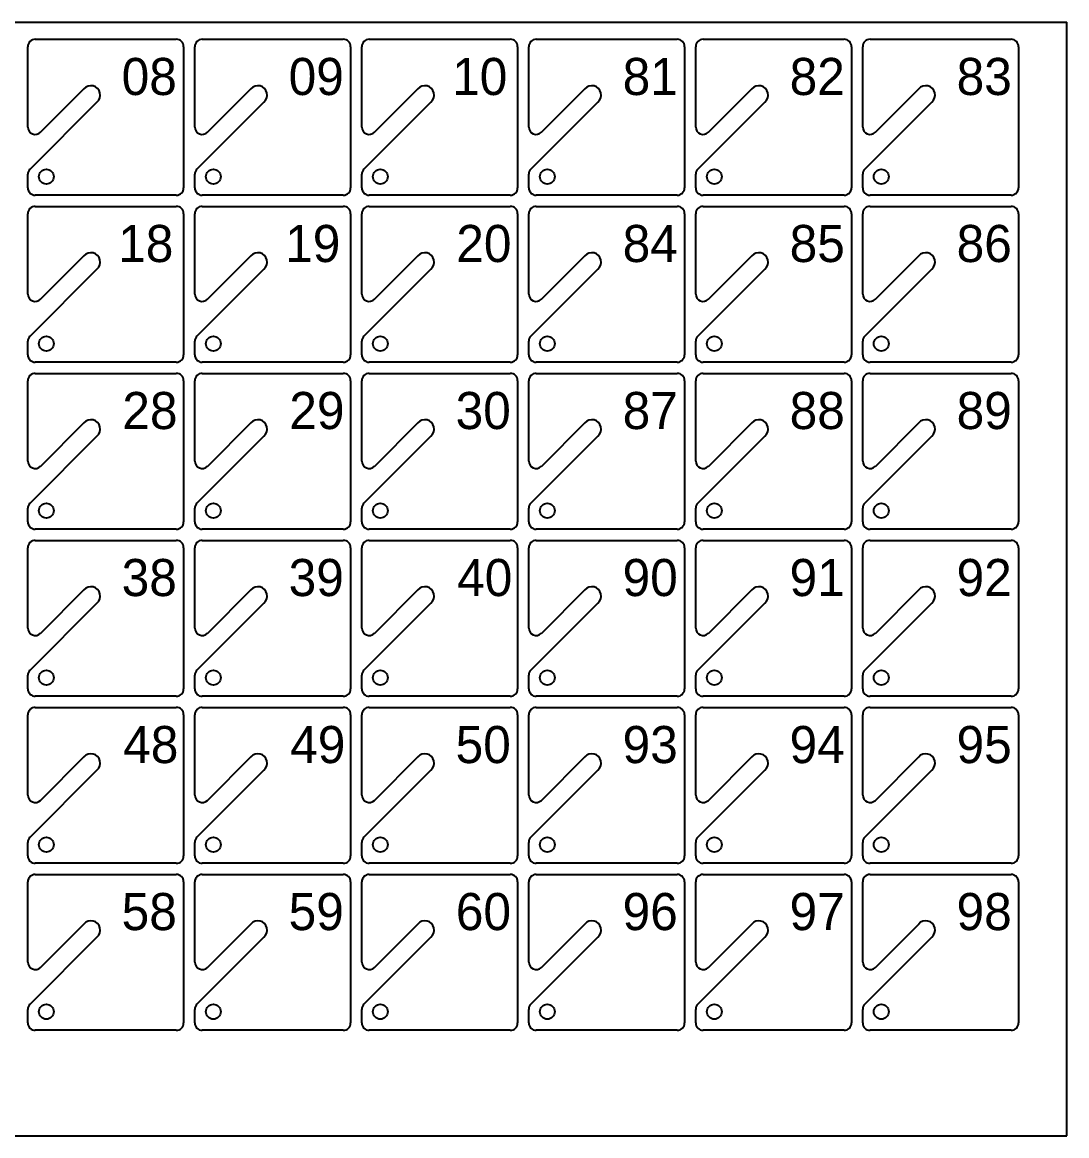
# Model space of a CAD drawing. Extents: x 2468 to 3068, y 1454 to 1754.
# Drawn here: x 2786.3 to 3067.8, y 1454.1 to 1754.1 of the extents above; entities that cross this region are included whole.
import ezdxf

# ---------------------------------------------------------------- set-up
doc = ezdxf.new("R2010")
doc.units = 0
doc.layers.get('0').update_dxf_attribs({"linetype": 'CONTINUOUS'})

# ---------------------------------------------------------------- blocks, each defined once
blk = doc.blocks.new('*U9')
blk.add_text('08', height=10).set_placement((2813.06, 1734.5))
blk = doc.blocks.new('*U10')
blk.add_text('09', height=10).set_placement((2858.06, 1734.5))
blk = doc.blocks.new('*U11')
blk.add_text('10', height=10).set_placement((2902.12, 1734.5))
blk = doc.blocks.new('*U12')
blk.add_text('81', height=10).set_placement((2948.08, 1734.5))
blk = doc.blocks.new('*U13')
blk.add_text('82', height=10).set_placement((2993.08, 1734.5))
blk = doc.blocks.new('*U14')
blk.add_text('83', height=10).set_placement((3038.08, 1734.5))
blk = doc.blocks.new('*U22')
blk.add_text('18', height=10).set_placement((2812.12, 1689.5))
blk = doc.blocks.new('*U23')
blk.add_text('19', height=10).set_placement((2857.12, 1689.5))
blk = doc.blocks.new('*U24')
blk.add_text('20', height=10).set_placement((2903.24, 1689.5))
blk = doc.blocks.new('*U25')
blk.add_text('84', height=10).set_placement((2948.08, 1689.5))
blk = doc.blocks.new('*U26')
blk.add_text('85', height=10).set_placement((2993.08, 1689.5))
blk = doc.blocks.new('*U27')
blk.add_text('86', height=10).set_placement((3038.08, 1689.5))
blk = doc.blocks.new('*U38')
blk.add_text('28', height=10).set_placement((2813.24, 1644.5))
blk = doc.blocks.new('*U39')
blk.add_text('29', height=10).set_placement((2858.24, 1644.5))
blk = doc.blocks.new('*U40')
blk.add_text('30', height=10).set_placement((2903.06, 1644.5))
blk = doc.blocks.new('*U41')
blk.add_text('87', height=10).set_placement((2948.08, 1644.5))
blk = doc.blocks.new('*U42')
blk.add_text('88', height=10).set_placement((2993.08, 1644.5))
blk = doc.blocks.new('*U43')
blk.add_text('89', height=10).set_placement((3038.08, 1644.5))
blk = doc.blocks.new('*U50')
blk.add_text('38', height=10).set_placement((2813.06, 1599.5))
blk = doc.blocks.new('*U51')
blk.add_text('39', height=10).set_placement((2858.06, 1599.5))
blk = doc.blocks.new('*U52')
blk.add_text('40', height=10).set_placement((2903.47, 1599.5))
blk = doc.blocks.new('*U53')
blk.add_text('90', height=10).set_placement((2948.06, 1599.5))
blk = doc.blocks.new('*U54')
blk.add_text('91', height=10).set_placement((2993.06, 1599.5))
blk = doc.blocks.new('*U55')
blk.add_text('92', height=10).set_placement((3038.06, 1599.5))
blk = doc.blocks.new('*U62')
blk.add_text('48', height=10).set_placement((2813.47, 1554.5))
blk = doc.blocks.new('*U63')
blk.add_text('49', height=10).set_placement((2858.47, 1554.5))
blk = doc.blocks.new('*U64')
blk.add_text('50', height=10).set_placement((2903.06, 1554.5))
blk = doc.blocks.new('*U65')
blk.add_text('93', height=10).set_placement((2948.06, 1554.5))
blk = doc.blocks.new('*U66')
blk.add_text('94', height=10).set_placement((2993.06, 1554.5))
blk = doc.blocks.new('*U67')
blk.add_text('95', height=10).set_placement((3038.06, 1554.5))
blk = doc.blocks.new('*U74')
blk.add_text('58', height=10).set_placement((2813.06, 1509.5))
blk = doc.blocks.new('*U75')
blk.add_text('59', height=10).set_placement((2858.06, 1509.5))
blk = doc.blocks.new('*U76')
blk.add_text('60', height=10).set_placement((2903.12, 1509.5))
blk = doc.blocks.new('*U77')
blk.add_text('96', height=10).set_placement((2948.06, 1509.5))
blk = doc.blocks.new('*U78')
blk.add_text('97', height=10).set_placement((2993.06, 1509.5))
blk = doc.blocks.new('*U79')
blk.add_text('98', height=10).set_placement((3038.06, 1509.5))

msp = doc.modelspace()

# ---------------------------------------------------------------- linework, layer by layer
for p, q in [((2467.76, 1754.1), (3067.76, 1754.1)), ((3067.76, 1454.1), (3067.76, 1754.1)), ((2789.77, 1749.51), (2827.77, 1749.51)), ((2834.77, 1749.51), (2872.77, 1749.51)), ((2879.77, 1749.51), (2917.77, 1749.51)), ((2924.77, 1749.51), (2962.77, 1749.51)), ((2969.77, 1749.51), (3007.77, 1749.51)), ((3014.77, 1749.51), (3052.77, 1749.51)), ((2787.77, 1725.88), (2787.77, 1747.51)), ((2829.77, 1747.51), (2829.77, 1709.51)), ((2832.77, 1725.88), (2832.77, 1747.51)), ((2874.77, 1747.51), (2874.77, 1709.51)), ((2877.77, 1725.88), (2877.77, 1747.51)), ((2919.77, 1747.51), (2919.77, 1709.51)), ((2922.77, 1725.88), (2922.77, 1747.51)), ((2964.77, 1747.51), (2964.77, 1709.51)), ((2967.77, 1725.88), (2967.77, 1747.51)), ((3009.77, 1747.51), (3009.77, 1709.51)), ((3012.77, 1725.88), (3012.77, 1747.51)), ((3054.77, 1747.51), (3054.77, 1709.51)), ((2791.19, 1724.46), (2803.14, 1736.42)), ((2836.19, 1724.46), (2848.14, 1736.42)), ((2881.19, 1724.46), (2893.14, 1736.42)), ((2926.19, 1724.46), (2938.14, 1736.42)), ((2971.19, 1724.46), (2983.14, 1736.42)), ((3016.19, 1724.46), (3028.14, 1736.42)), ((2788.36, 1714.56), (2806.68, 1732.88)), ((2833.36, 1714.56), (2851.68, 1732.88)), ((2878.36, 1714.56), (2896.68, 1732.88)), ((2923.36, 1714.56), (2941.68, 1732.88)), ((2968.36, 1714.56), (2986.68, 1732.88)), ((3013.36, 1714.56), (3031.68, 1732.88)), ((2787.77, 1709.51), (2787.77, 1713.15)), ((2832.77, 1709.51), (2832.77, 1713.15)), ((2877.77, 1709.51), (2877.77, 1713.15)), ((2922.77, 1709.51), (2922.77, 1713.15)), ((2967.77, 1709.51), (2967.77, 1713.15)), ((3012.77, 1709.51), (3012.77, 1713.15)), ((2827.77, 1707.51), (2789.77, 1707.51)), ((2872.77, 1707.51), (2834.77, 1707.51)), ((2917.77, 1707.51), (2879.77, 1707.51)), ((2962.77, 1707.51), (2924.77, 1707.51)), ((3007.77, 1707.51), (2969.77, 1707.51)), ((3052.77, 1707.51), (3014.77, 1707.51)), ((2789.77, 1704.51), (2827.77, 1704.51)), ((2834.77, 1704.51), (2872.77, 1704.51)), ((2879.77, 1704.51), (2917.77, 1704.51)), ((2924.77, 1704.51), (2962.77, 1704.51)), ((2969.77, 1704.51), (3007.77, 1704.51)), ((3014.77, 1704.51), (3052.77, 1704.51)), ((2787.77, 1680.88), (2787.77, 1702.51)), ((2829.77, 1702.51), (2829.77, 1664.51)), ((2832.77, 1680.88), (2832.77, 1702.51)), ((2874.77, 1702.51), (2874.77, 1664.51)), ((2877.77, 1680.88), (2877.77, 1702.51)), ((2919.77, 1702.51), (2919.77, 1664.51)), ((2922.77, 1680.88), (2922.77, 1702.51)), ((2964.77, 1702.51), (2964.77, 1664.51)), ((2967.77, 1680.88), (2967.77, 1702.51)), ((3009.77, 1702.51), (3009.77, 1664.51)), ((3012.77, 1680.88), (3012.77, 1702.51)), ((3054.77, 1702.51), (3054.77, 1664.51)), ((2791.19, 1679.46), (2803.14, 1691.42)), ((2836.19, 1679.46), (2848.14, 1691.42)), ((2881.19, 1679.46), (2893.14, 1691.42)), ((2926.19, 1679.46), (2938.14, 1691.42)), ((2971.19, 1679.46), (2983.14, 1691.42)), ((3016.19, 1679.46), (3028.14, 1691.42)), ((2788.36, 1669.56), (2806.68, 1687.88)), ((2833.36, 1669.56), (2851.68, 1687.88)), ((2878.36, 1669.56), (2896.68, 1687.88)), ((2923.36, 1669.56), (2941.68, 1687.88)), ((2968.36, 1669.56), (2986.68, 1687.88)), ((3013.36, 1669.56), (3031.68, 1687.88)), ((2787.77, 1664.51), (2787.77, 1668.15)), ((2832.77, 1664.51), (2832.77, 1668.15)), ((2877.77, 1664.51), (2877.77, 1668.15)), ((2922.77, 1664.51), (2922.77, 1668.15)), ((2967.77, 1664.51), (2967.77, 1668.15)), ((3012.77, 1664.51), (3012.77, 1668.15)), ((2827.77, 1662.51), (2789.77, 1662.51)), ((2872.77, 1662.51), (2834.77, 1662.51)), ((2917.77, 1662.51), (2879.77, 1662.51)), ((2962.77, 1662.51), (2924.77, 1662.51)), ((3007.77, 1662.51), (2969.77, 1662.51)), ((3052.77, 1662.51), (3014.77, 1662.51)), ((2789.77, 1659.51), (2827.77, 1659.51)), ((2834.77, 1659.51), (2872.77, 1659.51)), ((2879.77, 1659.51), (2917.77, 1659.51)), ((2924.77, 1659.51), (2962.77, 1659.51)), ((2969.77, 1659.51), (3007.77, 1659.51)), ((3014.77, 1659.51), (3052.77, 1659.51)), ((2787.77, 1635.88), (2787.77, 1657.51)), ((2829.77, 1657.51), (2829.77, 1619.51)), ((2832.77, 1635.88), (2832.77, 1657.51)), ((2874.77, 1657.51), (2874.77, 1619.51)), ((2877.77, 1635.88), (2877.77, 1657.51)), ((2919.77, 1657.51), (2919.77, 1619.51)), ((2922.77, 1635.88), (2922.77, 1657.51)), ((2964.77, 1657.51), (2964.77, 1619.51)), ((2967.77, 1635.88), (2967.77, 1657.51)), ((3009.77, 1657.51), (3009.77, 1619.51)), ((3012.77, 1635.88), (3012.77, 1657.51)), ((3054.77, 1657.51), (3054.77, 1619.51)), ((2791.19, 1634.46), (2803.14, 1646.42)), ((2836.19, 1634.46), (2848.14, 1646.42)), ((2881.19, 1634.46), (2893.14, 1646.42)), ((2926.19, 1634.46), (2938.14, 1646.42)), ((2971.19, 1634.46), (2983.14, 1646.42)), ((3016.19, 1634.46), (3028.14, 1646.42)), ((2788.36, 1624.56), (2806.68, 1642.88)), ((2833.36, 1624.56), (2851.68, 1642.88)), ((2878.36, 1624.56), (2896.68, 1642.88)), ((2923.36, 1624.56), (2941.68, 1642.88)), ((2968.36, 1624.56), (2986.68, 1642.88)), ((3013.36, 1624.56), (3031.68, 1642.88)), ((2787.77, 1619.51), (2787.77, 1623.15)), ((2832.77, 1619.51), (2832.77, 1623.15)), ((2877.77, 1619.51), (2877.77, 1623.15)), ((2922.77, 1619.51), (2922.77, 1623.15)), ((2967.77, 1619.51), (2967.77, 1623.15)), ((3012.77, 1619.51), (3012.77, 1623.15)), ((2827.77, 1617.51), (2789.77, 1617.51)), ((2872.77, 1617.51), (2834.77, 1617.51)), ((2917.77, 1617.51), (2879.77, 1617.51)), ((2962.77, 1617.51), (2924.77, 1617.51)), ((3007.77, 1617.51), (2969.77, 1617.51)), ((3052.77, 1617.51), (3014.77, 1617.51)), ((2789.77, 1614.51), (2827.77, 1614.51)), ((2834.77, 1614.51), (2872.77, 1614.51)), ((2879.77, 1614.51), (2917.77, 1614.51)), ((2924.77, 1614.51), (2962.77, 1614.51)), ((2969.77, 1614.51), (3007.77, 1614.51)), ((3014.77, 1614.51), (3052.77, 1614.51)), ((2787.77, 1590.88), (2787.77, 1612.51)), ((2829.77, 1612.51), (2829.77, 1574.51)), ((2832.77, 1590.88), (2832.77, 1612.51)), ((2874.77, 1612.51), (2874.77, 1574.51)), ((2877.77, 1590.88), (2877.77, 1612.51)), ((2919.77, 1612.51), (2919.77, 1574.51)), ((2922.77, 1590.88), (2922.77, 1612.51)), ((2964.77, 1612.51), (2964.77, 1574.51)), ((2967.77, 1590.88), (2967.77, 1612.51)), ((3009.77, 1612.51), (3009.77, 1574.51)), ((3012.77, 1590.88), (3012.77, 1612.51)), ((3054.77, 1612.51), (3054.77, 1574.51)), ((2791.19, 1589.46), (2803.14, 1601.42)), ((2836.19, 1589.46), (2848.14, 1601.42)), ((2881.19, 1589.46), (2893.14, 1601.42)), ((2926.19, 1589.46), (2938.14, 1601.42)), ((2971.19, 1589.46), (2983.14, 1601.42)), ((3016.19, 1589.46), (3028.14, 1601.42)), ((2788.36, 1579.56), (2806.68, 1597.88)), ((2833.36, 1579.56), (2851.68, 1597.88)), ((2878.36, 1579.56), (2896.68, 1597.88)), ((2923.36, 1579.56), (2941.68, 1597.88)), ((2968.36, 1579.56), (2986.68, 1597.88)), ((3013.36, 1579.56), (3031.68, 1597.88)), ((2787.77, 1574.51), (2787.77, 1578.15)), ((2832.77, 1574.51), (2832.77, 1578.15)), ((2877.77, 1574.51), (2877.77, 1578.15)), ((2922.77, 1574.51), (2922.77, 1578.15)), ((2967.77, 1574.51), (2967.77, 1578.15)), ((3012.77, 1574.51), (3012.77, 1578.15)), ((2827.77, 1572.51), (2789.77, 1572.51)), ((2872.77, 1572.51), (2834.77, 1572.51)), ((2917.77, 1572.51), (2879.77, 1572.51)), ((2962.77, 1572.51), (2924.77, 1572.51)), ((3007.77, 1572.51), (2969.77, 1572.51)), ((3052.77, 1572.51), (3014.77, 1572.51)), ((2789.77, 1569.51), (2827.77, 1569.51)), ((2834.77, 1569.51), (2872.77, 1569.51)), ((2879.77, 1569.51), (2917.77, 1569.51)), ((2924.77, 1569.51), (2962.77, 1569.51)), ((2969.77, 1569.51), (3007.77, 1569.51)), ((3014.77, 1569.51), (3052.77, 1569.51)), ((2787.77, 1545.88), (2787.77, 1567.51)), ((2829.77, 1567.51), (2829.77, 1529.51)), ((2832.77, 1545.88), (2832.77, 1567.51)), ((2874.77, 1567.51), (2874.77, 1529.51)), ((2877.77, 1545.88), (2877.77, 1567.51)), ((2919.77, 1567.51), (2919.77, 1529.51)), ((2922.77, 1545.88), (2922.77, 1567.51)), ((2964.77, 1567.51), (2964.77, 1529.51)), ((2967.77, 1545.88), (2967.77, 1567.51)), ((3009.77, 1567.51), (3009.77, 1529.51)), ((3012.77, 1545.88), (3012.77, 1567.51)), ((3054.77, 1567.51), (3054.77, 1529.51)), ((2791.19, 1544.46), (2803.14, 1556.42)), ((2836.19, 1544.46), (2848.14, 1556.42)), ((2881.19, 1544.46), (2893.14, 1556.42)), ((2926.19, 1544.46), (2938.14, 1556.42)), ((2971.19, 1544.46), (2983.14, 1556.42)), ((3016.19, 1544.46), (3028.14, 1556.42)), ((2788.36, 1534.56), (2806.68, 1552.88)), ((2833.36, 1534.56), (2851.68, 1552.88)), ((2878.36, 1534.56), (2896.68, 1552.88)), ((2923.36, 1534.56), (2941.68, 1552.88)), ((2968.36, 1534.56), (2986.68, 1552.88)), ((3013.36, 1534.56), (3031.68, 1552.88)), ((2787.77, 1529.51), (2787.77, 1533.15)), ((2832.77, 1529.51), (2832.77, 1533.15)), ((2877.77, 1529.51), (2877.77, 1533.15)), ((2922.77, 1529.51), (2922.77, 1533.15)), ((2967.77, 1529.51), (2967.77, 1533.15)), ((3012.77, 1529.51), (3012.77, 1533.15)), ((2827.77, 1527.51), (2789.77, 1527.51)), ((2872.77, 1527.51), (2834.77, 1527.51)), ((2917.77, 1527.51), (2879.77, 1527.51)), ((2962.77, 1527.51), (2924.77, 1527.51)), ((3007.77, 1527.51), (2969.77, 1527.51)), ((3052.77, 1527.51), (3014.77, 1527.51)), ((2789.77, 1524.51), (2827.77, 1524.51)), ((2834.77, 1524.51), (2872.77, 1524.51)), ((2879.77, 1524.51), (2917.77, 1524.51)), ((2924.77, 1524.51), (2962.77, 1524.51)), ((2969.77, 1524.51), (3007.77, 1524.51)), ((3014.77, 1524.51), (3052.77, 1524.51)), ((2787.77, 1500.88), (2787.77, 1522.51)), ((2829.77, 1522.51), (2829.77, 1484.51)), ((2832.77, 1500.88), (2832.77, 1522.51)), ((2874.77, 1522.51), (2874.77, 1484.51)), ((2877.77, 1500.88), (2877.77, 1522.51)), ((2919.77, 1522.51), (2919.77, 1484.51)), ((2922.77, 1500.88), (2922.77, 1522.51)), ((2964.77, 1522.51), (2964.77, 1484.51)), ((2967.77, 1500.88), (2967.77, 1522.51)), ((3009.77, 1522.51), (3009.77, 1484.51)), ((3012.77, 1500.88), (3012.77, 1522.51)), ((3054.77, 1522.51), (3054.77, 1484.51)), ((2791.19, 1499.46), (2803.14, 1511.42)), ((2836.19, 1499.46), (2848.14, 1511.42)), ((2881.19, 1499.46), (2893.14, 1511.42)), ((2926.19, 1499.46), (2938.14, 1511.42)), ((2971.19, 1499.46), (2983.14, 1511.42)), ((3016.19, 1499.46), (3028.14, 1511.42)), ((2788.36, 1489.56), (2806.68, 1507.88)), ((2833.36, 1489.56), (2851.68, 1507.88)), ((2878.36, 1489.56), (2896.68, 1507.88)), ((2923.36, 1489.56), (2941.68, 1507.88)), ((2968.36, 1489.56), (2986.68, 1507.88)), ((3013.36, 1489.56), (3031.68, 1507.88)), ((2787.77, 1484.51), (2787.77, 1488.15)), ((2832.77, 1484.51), (2832.77, 1488.15)), ((2877.77, 1484.51), (2877.77, 1488.15)), ((2922.77, 1484.51), (2922.77, 1488.15)), ((2967.77, 1484.51), (2967.77, 1488.15)), ((3012.77, 1484.51), (3012.77, 1488.15)), ((2827.77, 1482.51), (2789.77, 1482.51)), ((2872.77, 1482.51), (2834.77, 1482.51)), ((2917.77, 1482.51), (2879.77, 1482.51)), ((2962.77, 1482.51), (2924.77, 1482.51)), ((3007.77, 1482.51), (2969.77, 1482.51)), ((3052.77, 1482.51), (3014.77, 1482.51)), ((2467.76, 1454.1), (3067.76, 1454.1))]:
    msp.add_line(p, q)
for centre in [(2792.77, 1712.51), (2837.77, 1712.51), (2882.77, 1712.51), (2927.77, 1712.51), (2972.77, 1712.51), (3017.77, 1712.51), (2792.77, 1667.51), (2837.77, 1667.51), (2882.77, 1667.51), (2927.77, 1667.51), (2972.77, 1667.51), (3017.77, 1667.51), (2792.77, 1622.51), (2837.77, 1622.51), (2882.77, 1622.51), (2927.77, 1622.51), (2972.77, 1622.51), (3017.77, 1622.51), (2792.77, 1577.51), (2837.77, 1577.51), (2882.77, 1577.51), (2927.77, 1577.51), (2972.77, 1577.51), (3017.77, 1577.51), (2792.77, 1532.51), (2837.77, 1532.51), (2882.77, 1532.51), (2927.77, 1532.51), (2972.77, 1532.51), (3017.77, 1532.51), (2792.77, 1487.51), (2837.77, 1487.51), (2882.77, 1487.51), (2927.77, 1487.51), (2972.77, 1487.51), (3017.77, 1487.51)]:
    msp.add_circle(centre, 2)
for centre, radius, start, end in [((2789.77, 1747.51), 2, 90, 180), ((2827.77, 1747.51), 2, 0, 90), ((2834.77, 1747.51), 2, 90, 180), ((2872.77, 1747.51), 2, 0, 90), ((2879.77, 1747.51), 2, 90, 180), ((2917.77, 1747.51), 2, 0, 90), ((2924.77, 1747.51), 2, 90, 180), ((2962.77, 1747.51), 2, 0, 90), ((2969.77, 1747.51), 2, 90, 180), ((3007.77, 1747.51), 2, 0, 90), ((3014.77, 1747.51), 2, 90, 180), ((3052.77, 1747.51), 2, 0, 90), ((2804.77, 1734.51), 2.51, 310.6353, 139.3647), ((2849.77, 1734.51), 2.51, 310.6353, 139.3647), ((2894.77, 1734.51), 2.51, 310.6353, 139.3647), ((2939.77, 1734.51), 2.51, 310.6353, 139.3647), ((2984.77, 1734.51), 2.51, 310.6353, 139.3647), ((3029.77, 1734.51), 2.51, 310.6353, 139.3647), ((2789.77, 1725.88), 2, 180, 315), ((2834.77, 1725.88), 2, 180, 315), ((2879.77, 1725.88), 2, 180, 315), ((2924.77, 1725.88), 2, 180, 315), ((2969.77, 1725.88), 2, 180, 315), ((3014.77, 1725.88), 2, 180, 315), ((2789.77, 1713.15), 2, 135, 180), ((2834.77, 1713.15), 2, 135, 180), ((2879.77, 1713.15), 2, 135, 180), ((2924.77, 1713.15), 2, 135, 180), ((2969.77, 1713.15), 2, 135, 180), ((3014.77, 1713.15), 2, 135, 180), ((2789.77, 1709.51), 2, 180, 270), ((2827.77, 1709.51), 2, 270, 0), ((2834.77, 1709.51), 2, 180, 270), ((2872.77, 1709.51), 2, 270, 0), ((2879.77, 1709.51), 2, 180, 270), ((2917.77, 1709.51), 2, 270, 0), ((2924.77, 1709.51), 2, 180, 270), ((2962.77, 1709.51), 2, 270, 0), ((2969.77, 1709.51), 2, 180, 270), ((3007.77, 1709.51), 2, 270, 0), ((3014.77, 1709.51), 2, 180, 270), ((3052.77, 1709.51), 2, 270, 0), ((2789.77, 1702.51), 2, 90, 180), ((2827.77, 1702.51), 2, 0, 90), ((2834.77, 1702.51), 2, 90, 180), ((2872.77, 1702.51), 2, 0, 90), ((2879.77, 1702.51), 2, 90, 180), ((2917.77, 1702.51), 2, 0, 90), ((2924.77, 1702.51), 2, 90, 180), ((2962.77, 1702.51), 2, 0, 90), ((2969.77, 1702.51), 2, 90, 180), ((3007.77, 1702.51), 2, 0, 90), ((3014.77, 1702.51), 2, 90, 180), ((3052.77, 1702.51), 2, 0, 90), ((2804.77, 1689.51), 2.51, 310.6353, 139.3647), ((2849.77, 1689.51), 2.51, 310.6353, 139.3647), ((2894.77, 1689.51), 2.51, 310.6353, 139.3647), ((2939.77, 1689.51), 2.51, 310.6353, 139.3647), ((2984.77, 1689.51), 2.51, 310.6353, 139.3647), ((3029.77, 1689.51), 2.51, 310.6353, 139.3647), ((2789.77, 1680.88), 2, 180, 315), ((2834.77, 1680.88), 2, 180, 315), ((2879.77, 1680.88), 2, 180, 315), ((2924.77, 1680.88), 2, 180, 315), ((2969.77, 1680.88), 2, 180, 315), ((3014.77, 1680.88), 2, 180, 315), ((2789.77, 1668.15), 2, 135, 180), ((2834.77, 1668.15), 2, 135, 180), ((2879.77, 1668.15), 2, 135, 180), ((2924.77, 1668.15), 2, 135, 180), ((2969.77, 1668.15), 2, 135, 180), ((3014.77, 1668.15), 2, 135, 180), ((2789.77, 1664.51), 2, 180, 270), ((2827.77, 1664.51), 2, 270, 0), ((2834.77, 1664.51), 2, 180, 270), ((2872.77, 1664.51), 2, 270, 0), ((2879.77, 1664.51), 2, 180, 270), ((2917.77, 1664.51), 2, 270, 0), ((2924.77, 1664.51), 2, 180, 270), ((2962.77, 1664.51), 2, 270, 0), ((2969.77, 1664.51), 2, 180, 270), ((3007.77, 1664.51), 2, 270, 0), ((3014.77, 1664.51), 2, 180, 270), ((3052.77, 1664.51), 2, 270, 0), ((2789.77, 1657.51), 2, 90, 180), ((2827.77, 1657.51), 2, 0, 90), ((2834.77, 1657.51), 2, 90, 180), ((2872.77, 1657.51), 2, 0, 90), ((2879.77, 1657.51), 2, 90, 180), ((2917.77, 1657.51), 2, 0, 90), ((2924.77, 1657.51), 2, 90, 180), ((2962.77, 1657.51), 2, 0, 90), ((2969.77, 1657.51), 2, 90, 180), ((3007.77, 1657.51), 2, 0, 90), ((3014.77, 1657.51), 2, 90, 180), ((3052.77, 1657.51), 2, 0, 90), ((2804.77, 1644.51), 2.51, 310.6353, 139.3647), ((2849.77, 1644.51), 2.51, 310.6353, 139.3647), ((2894.77, 1644.51), 2.51, 310.6353, 139.3647), ((2939.77, 1644.51), 2.51, 310.6353, 139.3647), ((2984.77, 1644.51), 2.51, 310.6353, 139.3647), ((3029.77, 1644.51), 2.51, 310.6353, 139.3647), ((2789.77, 1635.88), 2, 180, 315), ((2834.77, 1635.88), 2, 180, 315), ((2879.77, 1635.88), 2, 180, 315), ((2924.77, 1635.88), 2, 180, 315), ((2969.77, 1635.88), 2, 180, 315), ((3014.77, 1635.88), 2, 180, 315), ((2789.77, 1623.15), 2, 135, 180), ((2834.77, 1623.15), 2, 135, 180), ((2879.77, 1623.15), 2, 135, 180), ((2924.77, 1623.15), 2, 135, 180), ((2969.77, 1623.15), 2, 135, 180), ((3014.77, 1623.15), 2, 135, 180), ((2789.77, 1619.51), 2, 180, 270), ((2827.77, 1619.51), 2, 270, 0), ((2834.77, 1619.51), 2, 180, 270), ((2872.77, 1619.51), 2, 270, 0), ((2879.77, 1619.51), 2, 180, 270), ((2917.77, 1619.51), 2, 270, 0), ((2924.77, 1619.51), 2, 180, 270), ((2962.77, 1619.51), 2, 270, 0), ((2969.77, 1619.51), 2, 180, 270), ((3007.77, 1619.51), 2, 270, 0), ((3014.77, 1619.51), 2, 180, 270), ((3052.77, 1619.51), 2, 270, 0), ((2789.77, 1612.51), 2, 90, 180), ((2827.77, 1612.51), 2, 0, 90), ((2834.77, 1612.51), 2, 90, 180), ((2872.77, 1612.51), 2, 0, 90), ((2879.77, 1612.51), 2, 90, 180), ((2917.77, 1612.51), 2, 0, 90), ((2924.77, 1612.51), 2, 90, 180), ((2962.77, 1612.51), 2, 0, 90), ((2969.77, 1612.51), 2, 90, 180), ((3007.77, 1612.51), 2, 0, 90), ((3014.77, 1612.51), 2, 90, 180), ((3052.77, 1612.51), 2, 0, 90), ((2804.77, 1599.51), 2.51, 310.6353, 139.3647), ((2849.77, 1599.51), 2.51, 310.6353, 139.3647), ((2894.77, 1599.51), 2.51, 310.6353, 139.3647), ((2939.77, 1599.51), 2.51, 310.6353, 139.3647), ((2984.77, 1599.51), 2.51, 310.6353, 139.3647), ((3029.77, 1599.51), 2.51, 310.6353, 139.3647), ((2789.77, 1590.88), 2, 180, 315), ((2834.77, 1590.88), 2, 180, 315), ((2879.77, 1590.88), 2, 180, 315), ((2924.77, 1590.88), 2, 180, 315), ((2969.77, 1590.88), 2, 180, 315), ((3014.77, 1590.88), 2, 180, 315), ((2789.77, 1578.15), 2, 135, 180), ((2834.77, 1578.15), 2, 135, 180), ((2879.77, 1578.15), 2, 135, 180), ((2924.77, 1578.15), 2, 135, 180), ((2969.77, 1578.15), 2, 135, 180), ((3014.77, 1578.15), 2, 135, 180), ((2789.77, 1574.51), 2, 180, 270), ((2827.77, 1574.51), 2, 270, 0), ((2834.77, 1574.51), 2, 180, 270), ((2872.77, 1574.51), 2, 270, 0), ((2879.77, 1574.51), 2, 180, 270), ((2917.77, 1574.51), 2, 270, 0), ((2924.77, 1574.51), 2, 180, 270), ((2962.77, 1574.51), 2, 270, 0), ((2969.77, 1574.51), 2, 180, 270), ((3007.77, 1574.51), 2, 270, 0), ((3014.77, 1574.51), 2, 180, 270), ((3052.77, 1574.51), 2, 270, 0), ((2789.77, 1567.51), 2, 90, 180), ((2827.77, 1567.51), 2, 0, 90), ((2834.77, 1567.51), 2, 90, 180), ((2872.77, 1567.51), 2, 0, 90), ((2879.77, 1567.51), 2, 90, 180), ((2917.77, 1567.51), 2, 0, 90), ((2924.77, 1567.51), 2, 90, 180), ((2962.77, 1567.51), 2, 0, 90), ((2969.77, 1567.51), 2, 90, 180), ((3007.77, 1567.51), 2, 0, 90), ((3014.77, 1567.51), 2, 90, 180), ((3052.77, 1567.51), 2, 0, 90), ((2804.77, 1554.51), 2.51, 310.6353, 139.3647), ((2849.77, 1554.51), 2.51, 310.6353, 139.3647), ((2894.77, 1554.51), 2.51, 310.6353, 139.3647), ((2939.77, 1554.51), 2.51, 310.6353, 139.3647), ((2984.77, 1554.51), 2.51, 310.6353, 139.3647), ((3029.77, 1554.51), 2.51, 310.6353, 139.3647), ((2789.77, 1545.88), 2, 180, 315), ((2834.77, 1545.88), 2, 180, 315), ((2879.77, 1545.88), 2, 180, 315), ((2924.77, 1545.88), 2, 180, 315), ((2969.77, 1545.88), 2, 180, 315), ((3014.77, 1545.88), 2, 180, 315), ((2789.77, 1533.15), 2, 135, 180), ((2834.77, 1533.15), 2, 135, 180), ((2879.77, 1533.15), 2, 135, 180), ((2924.77, 1533.15), 2, 135, 180), ((2969.77, 1533.15), 2, 135, 180), ((3014.77, 1533.15), 2, 135, 180), ((2789.77, 1529.51), 2, 180, 270), ((2827.77, 1529.51), 2, 270, 0), ((2834.77, 1529.51), 2, 180, 270), ((2872.77, 1529.51), 2, 270, 0), ((2879.77, 1529.51), 2, 180, 270), ((2917.77, 1529.51), 2, 270, 0), ((2924.77, 1529.51), 2, 180, 270), ((2962.77, 1529.51), 2, 270, 0), ((2969.77, 1529.51), 2, 180, 270), ((3007.77, 1529.51), 2, 270, 0), ((3014.77, 1529.51), 2, 180, 270), ((3052.77, 1529.51), 2, 270, 0), ((2789.77, 1522.51), 2, 90, 180), ((2827.77, 1522.51), 2, 0, 90), ((2834.77, 1522.51), 2, 90, 180), ((2872.77, 1522.51), 2, 0, 90), ((2879.77, 1522.51), 2, 90, 180), ((2917.77, 1522.51), 2, 0, 90), ((2924.77, 1522.51), 2, 90, 180), ((2962.77, 1522.51), 2, 0, 90), ((2969.77, 1522.51), 2, 90, 180), ((3007.77, 1522.51), 2, 0, 90), ((3014.77, 1522.51), 2, 90, 180), ((3052.77, 1522.51), 2, 0, 90), ((2804.77, 1509.51), 2.51, 310.6353, 139.3647), ((2849.77, 1509.51), 2.51, 310.6353, 139.3647), ((2894.77, 1509.51), 2.51, 310.6353, 139.3647), ((2939.77, 1509.51), 2.51, 310.6353, 139.3647), ((2984.77, 1509.51), 2.51, 310.6353, 139.3647), ((3029.77, 1509.51), 2.51, 310.6353, 139.3647), ((2789.77, 1500.88), 2, 180, 315), ((2834.77, 1500.88), 2, 180, 315), ((2879.77, 1500.88), 2, 180, 315), ((2924.77, 1500.88), 2, 180, 315), ((2969.77, 1500.88), 2, 180, 315), ((3014.77, 1500.88), 2, 180, 315), ((2789.77, 1488.15), 2, 135, 180), ((2834.77, 1488.15), 2, 135, 180), ((2879.77, 1488.15), 2, 135, 180), ((2924.77, 1488.15), 2, 135, 180), ((2969.77, 1488.15), 2, 135, 180), ((3014.77, 1488.15), 2, 135, 180), ((2789.77, 1484.51), 2, 180, 270), ((2827.77, 1484.51), 2, 270, 0), ((2834.77, 1484.51), 2, 180, 270), ((2872.77, 1484.51), 2, 270, 0), ((2879.77, 1484.51), 2, 180, 270), ((2917.77, 1484.51), 2, 270, 0), ((2924.77, 1484.51), 2, 180, 270), ((2962.77, 1484.51), 2, 270, 0), ((2969.77, 1484.51), 2, 180, 270), ((3007.77, 1484.51), 2, 270, 0), ((3014.77, 1484.51), 2, 180, 270), ((3052.77, 1484.51), 2, 270, 0)]:
    msp.add_arc(centre, radius, start, end)

# ---------------------------------------------------------------- block references
for name in ['*U9', '*U10', '*U11', '*U12', '*U13', '*U14', '*U22', '*U23', '*U24', '*U25', '*U26', '*U27', '*U38', '*U39', '*U40', '*U41', '*U42', '*U43', '*U50', '*U51', '*U52', '*U53', '*U54', '*U55', '*U62', '*U63', '*U64', '*U65', '*U66', '*U67', '*U74', '*U75', '*U76', '*U77', '*U78', '*U79']:
    msp.add_blockref(name, (0, 0))

doc.saveas('drawing.dxf')
